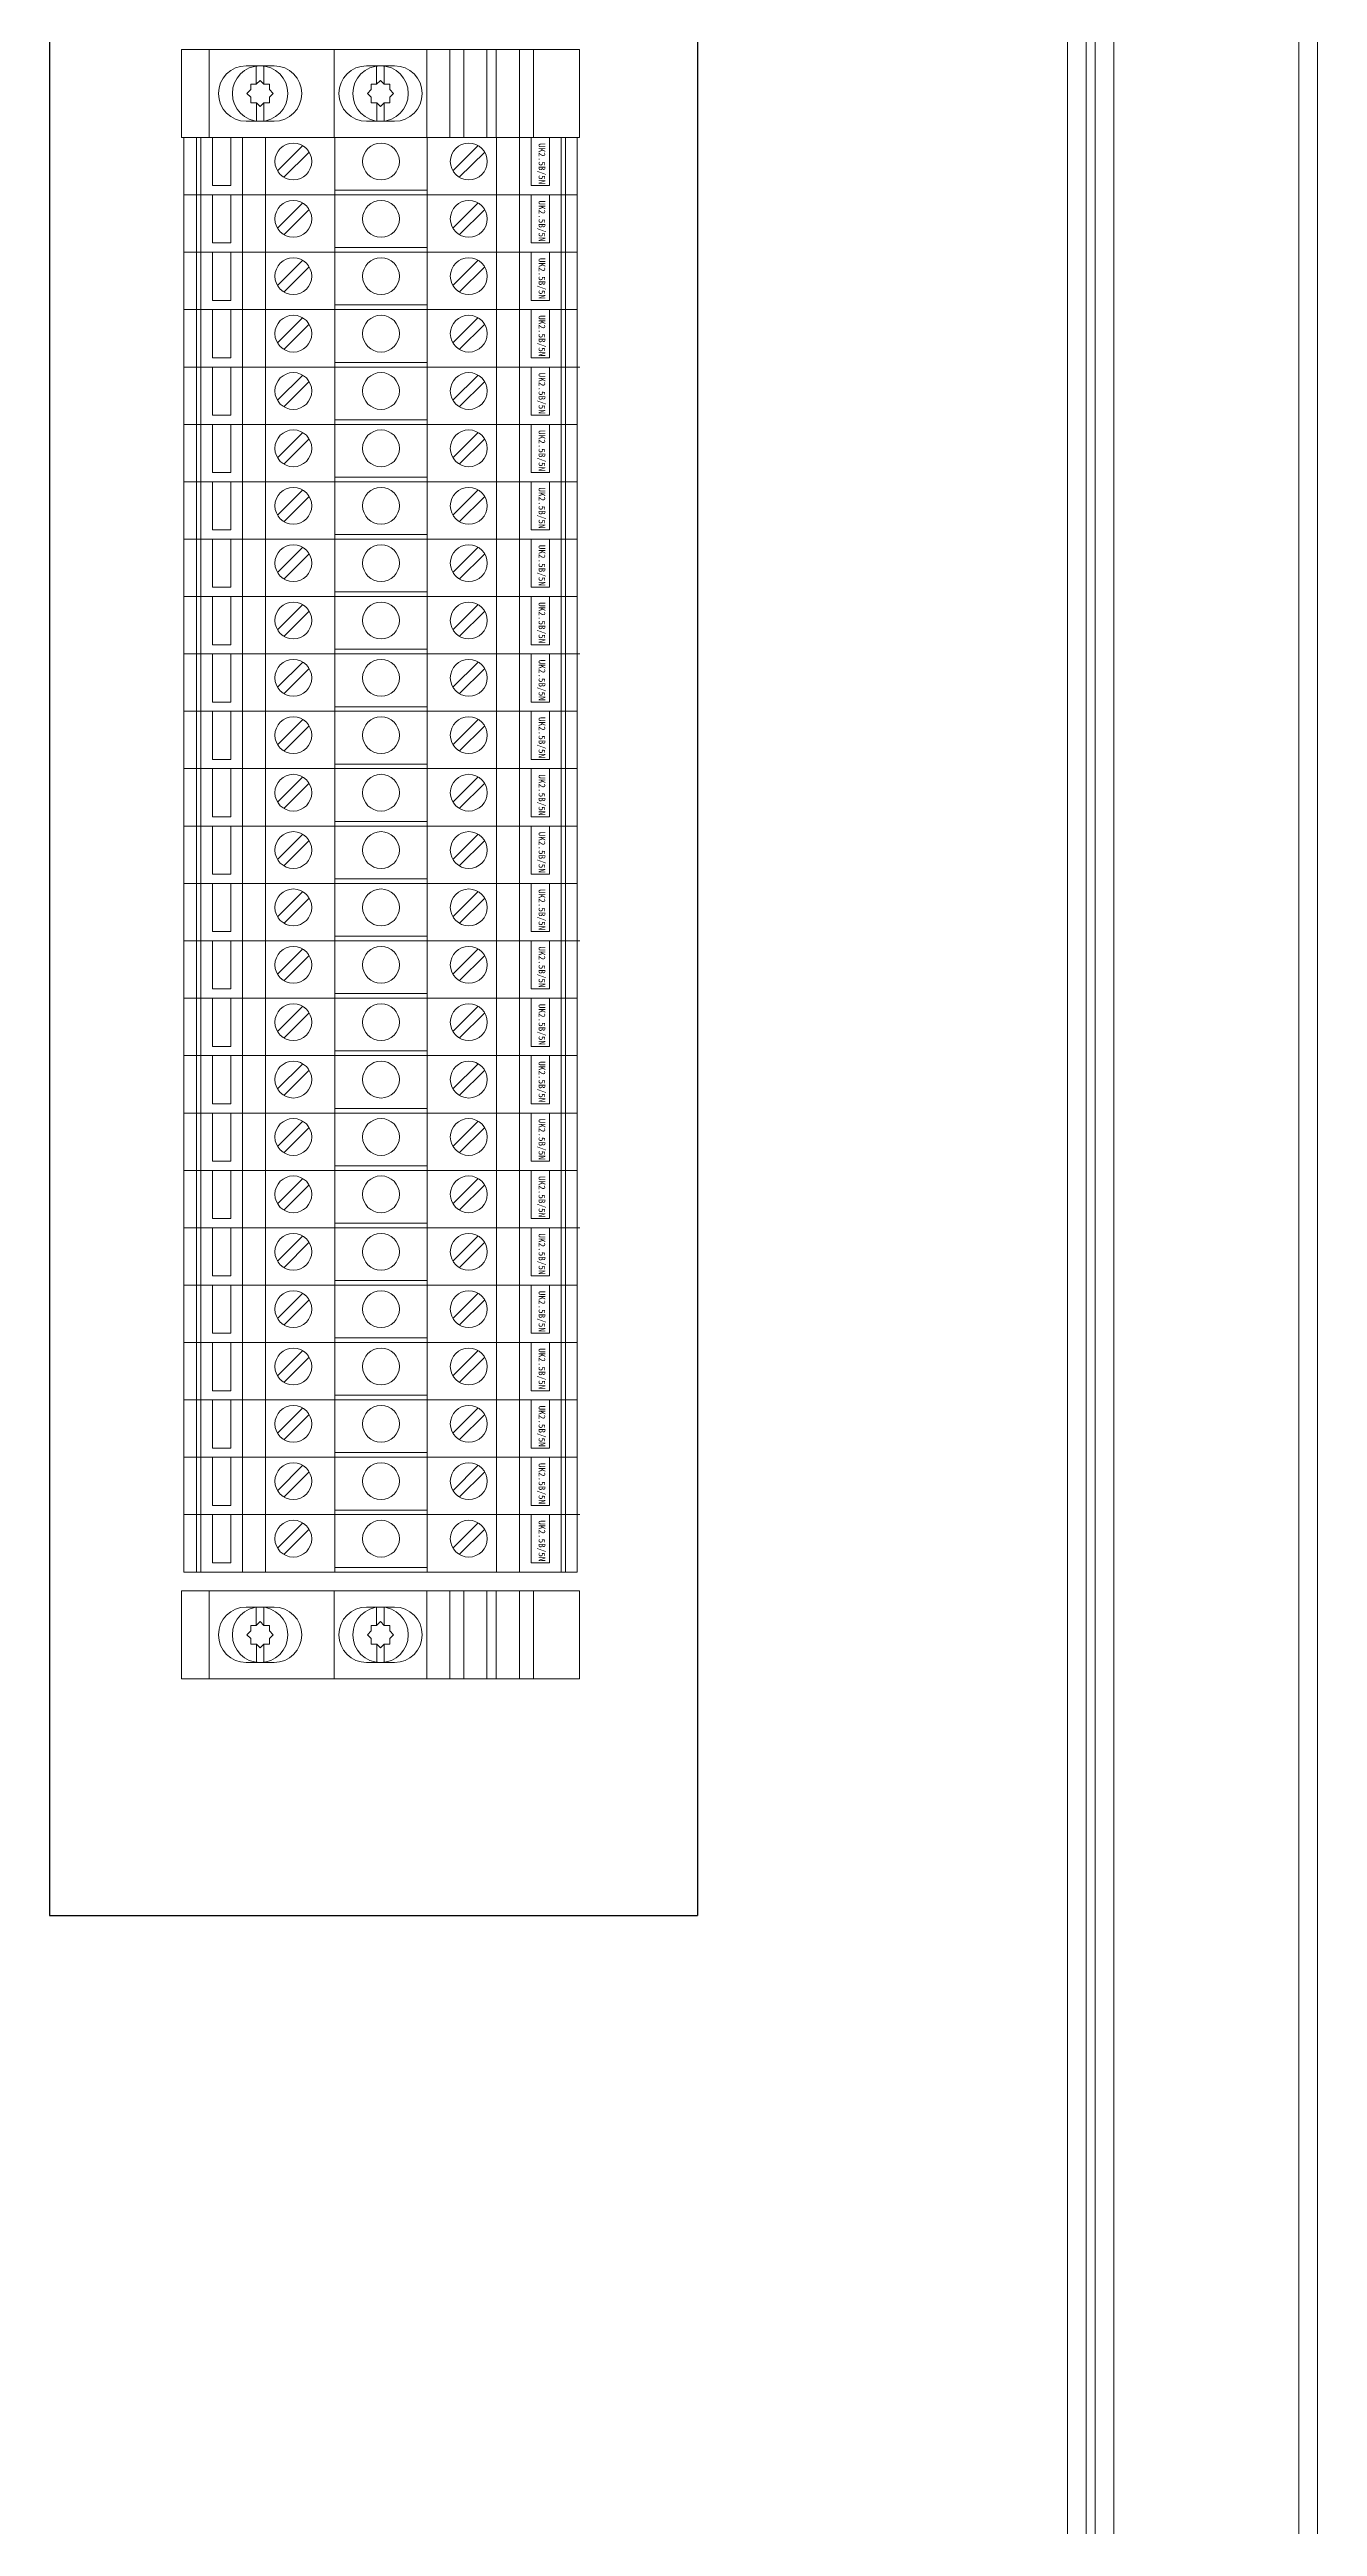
# Model space of a CAD drawing. Extents: x 54056 to 359947, y -41534 to 373650.
# Drawn here: x 84389.2 to 84526.1, y -36706.6 to -36438.8 of the extents above; entities that cross this region are included whole.
import ezdxf

# ---------------------------------------------------------------- set-up
doc = ezdxf.new("R2010")
doc.units = 0
doc.header["$LTSCALE"] = 3
doc.header["$MEASUREMENT"] = 0
doc.layers.get('0').update_dxf_attribs({"linetype": 'CONTINUOUS', "lineweight": 30})
doc.layers.add('1轮廓实线层', color=7, linetype='CONTINUOUS')
doc.layers.add('TERMINAL', color=8, linetype='CONTINUOUS')
doc.layers.add('DIM', color=4, linetype='CONTINUOUS', lineweight=20)
doc.layers.add('标注、文本', color=3, linetype='CONTINUOUS', lineweight=25)
doc.styles.get("Standard").update_dxf_attribs({"font": 'STFANGSO.TTF', "width": 0.7})

# ---------------------------------------------------------------- blocks, each defined once
blk = doc.blocks.new('555115')
at = {"color": 0, "linetype": 'ByBlock', "lineweight": -2}
for p, q in [((105063.52, -9772.05), (105063.52, -9172.05)), ((105065.52, -9172.05), (105065.52, -9772.05)), ((105066.52, -9172.05), (105066.52, -9772.05)), ((105068.52, -9172.05), (105068.52, -9772.05)), ((105088.52, -9772.05), (105088.52, -9172.05)), ((105090.52, -9772.05), (105090.52, -9172.05))]:
    blk.add_line(p, q, dxfattribs=at)
at = {"layer": '1轮廓实线层', "color": 0, "linetype": 'ByBlock', "lineweight": 9}
for p, q in [((104968.05, -9412.31), (105010.55, -9412.31)), ((104968.05, -9418.51), (104968.05, -9412.31)), ((104969.4, -9412.31), (104969.4, -9418.51)), ((104969.9, -9412.31), (104969.9, -9418.51)), ((104971.14, -9417.52), (104971.14, -9412.31)), ((104973.13, -9417.52), (104973.13, -9412.31)), ((104974.39, -9412.31), (104974.39, -9418.51)), ((104976.88, -9412.31), (104976.88, -9418.51)), ((104984.36, -9412.31), (104984.36, -9418.51)), ((104994.34, -9412.31), (104994.34, -9418.51)), ((105001.82, -9412.31), (105001.82, -9418.51)), ((105004.31, -9412.31), (105004.31, -9418.51)), ((105005.57, -9417.52), (105005.57, -9412.31)), ((105007.56, -9417.52), (105007.56, -9412.31)), ((105008.8, -9412.31), (105008.8, -9418.51)), ((105009.3, -9412.31), (105009.3, -9418.51)), ((105010.55, -9412.31), (105010.55, -9418.51)), ((104980.89, -9413.18), (104978.15, -9415.92)), ((104978.86, -9416.62), (104981.6, -9413.89)), ((104999.84, -9413.18), (104997.11, -9415.92)), ((104997.81, -9416.62), (105000.55, -9413.89)), ((104973.13, -9417.52), (104971.14, -9417.52)), ((104994.34, -9418.02), (104984.36, -9418.02)), ((105005.57, -9417.52), (105007.56, -9417.52)), ((105010.55, -9418.51), (104968.05, -9418.51)), ((104968.05, -9418.51), (105010.55, -9418.51)), ((104968.05, -9424.72), (104968.05, -9418.51)), ((104969.4, -9418.51), (104969.4, -9424.72)), ((104969.9, -9418.51), (104969.9, -9424.72)), ((104971.14, -9423.72), (104971.14, -9418.51)), ((104973.13, -9423.72), (104973.13, -9418.51)), ((104974.39, -9418.51), (104974.39, -9424.72)), ((104976.88, -9418.51), (104976.88, -9424.72)), ((104980.89, -9419.39), (104978.15, -9422.12)), ((104978.86, -9422.83), (104981.6, -9420.09)), ((104984.36, -9418.51), (104984.36, -9424.72)), ((104994.34, -9418.51), (104994.34, -9424.72)), ((104999.84, -9419.39), (104997.11, -9422.12)), ((104997.81, -9422.83), (105000.55, -9420.09)), ((105001.82, -9418.51), (105001.82, -9424.72)), ((105004.31, -9418.51), (105004.31, -9424.72)), ((105005.57, -9423.72), (105005.57, -9418.51)), ((105007.56, -9423.72), (105007.56, -9418.51)), ((105008.8, -9418.51), (105008.8, -9424.72)), ((105009.3, -9418.51), (105009.3, -9424.72)), ((105010.55, -9418.51), (105010.55, -9424.72)), ((105010.55, -9424.72), (104968.05, -9424.72)), ((104968.05, -9424.72), (105010.55, -9424.72)), ((104968.05, -9430.92), (104968.05, -9424.72)), ((104969.4, -9424.72), (104969.4, -9430.92)), ((104969.9, -9424.72), (104969.9, -9430.92)), ((104973.13, -9423.72), (104971.14, -9423.72)), ((104971.14, -9429.92), (104971.14, -9424.72)), ((104973.13, -9429.92), (104973.13, -9424.72)), ((104974.39, -9424.72), (104974.39, -9430.92)), ((104976.88, -9424.72), (104976.88, -9430.92)), ((104980.89, -9425.59), (104978.15, -9428.33)), ((104994.34, -9424.22), (104984.36, -9424.22)), ((104984.36, -9424.72), (104984.36, -9430.92)), ((104994.34, -9424.72), (104994.34, -9430.92)), ((104999.84, -9425.59), (104997.11, -9428.33)), ((105001.82, -9424.72), (105001.82, -9430.92)), ((105004.31, -9424.72), (105004.31, -9430.92)), ((105005.57, -9423.72), (105007.56, -9423.72)), ((105005.57, -9429.92), (105005.57, -9424.72)), ((105007.56, -9429.92), (105007.56, -9424.72)), ((105008.8, -9424.72), (105008.8, -9430.92)), ((105009.3, -9424.72), (105009.3, -9430.92)), ((105010.55, -9424.72), (105010.55, -9430.92)), ((104978.86, -9429.03), (104981.6, -9426.3)), ((104997.81, -9429.03), (105000.55, -9426.3)), ((105010.55, -9430.92), (104968.05, -9430.92)), ((104968.05, -9430.92), (105010.55, -9430.92)), ((104968.05, -9437.13), (104968.05, -9430.92)), ((104969.4, -9430.92), (104969.4, -9437.13)), ((104969.9, -9430.92), (104969.9, -9437.13)), ((104973.13, -9429.92), (104971.14, -9429.92)), ((104971.14, -9436.13), (104971.14, -9430.92)), ((104973.13, -9436.13), (104973.13, -9430.92)), ((104974.39, -9430.92), (104974.39, -9437.13)), ((104976.88, -9430.92), (104976.88, -9437.13)), ((104994.34, -9430.42), (104984.36, -9430.42)), ((104984.36, -9430.92), (104984.36, -9437.13)), ((104994.34, -9430.92), (104994.34, -9437.13)), ((105001.82, -9430.92), (105001.82, -9437.13)), ((105004.31, -9430.92), (105004.31, -9437.13)), ((105005.57, -9429.92), (105007.56, -9429.92)), ((105005.57, -9436.13), (105005.57, -9430.92)), ((105007.56, -9436.13), (105007.56, -9430.92)), ((105008.8, -9430.92), (105008.8, -9437.13)), ((105009.3, -9430.92), (105009.3, -9437.13)), ((105010.55, -9430.92), (105010.55, -9437.13)), ((104980.89, -9431.79), (104978.15, -9434.53)), ((104978.86, -9435.24), (104981.6, -9432.5)), ((104999.84, -9431.79), (104997.11, -9434.53)), ((104997.81, -9435.24), (105000.55, -9432.5)), ((104973.13, -9436.13), (104971.14, -9436.13)), ((104994.34, -9436.63), (104984.36, -9436.63)), ((105005.57, -9436.13), (105007.56, -9436.13)), ((105010.55, -9437.13), (104968.05, -9437.13)), ((104968.05, -9437.13), (105010.55, -9437.13)), ((104968.05, -9443.33), (104968.05, -9437.13)), ((104969.4, -9437.13), (104969.4, -9443.33)), ((104969.9, -9437.13), (104969.9, -9443.33)), ((104971.14, -9442.33), (104971.14, -9437.13)), ((104973.13, -9442.33), (104973.13, -9437.13)), ((104974.39, -9437.13), (104974.39, -9443.33)), ((104976.88, -9437.13), (104976.88, -9443.33)), ((104980.89, -9438), (104978.15, -9440.73)), ((104978.86, -9441.44), (104981.6, -9438.7)), ((104984.36, -9437.13), (104984.36, -9443.33)), ((104994.34, -9437.13), (104994.34, -9443.33)), ((104999.84, -9438), (104997.11, -9440.73)), ((104997.81, -9441.44), (105000.55, -9438.7)), ((105001.82, -9437.13), (105001.82, -9443.33)), ((105004.31, -9437.13), (105004.31, -9443.33)), ((105005.57, -9442.33), (105005.57, -9437.13)), ((105007.56, -9442.33), (105007.56, -9437.13)), ((105008.8, -9437.13), (105008.8, -9443.33)), ((105009.3, -9437.13), (105009.3, -9443.33)), ((105010.55, -9437.13), (105010.55, -9443.33)), ((105010.55, -9443.33), (104968.05, -9443.33)), ((104968.05, -9443.33), (105010.55, -9443.33)), ((104968.05, -9449.53), (104968.05, -9443.33)), ((104969.4, -9443.33), (104969.4, -9449.53)), ((104969.9, -9443.33), (104969.9, -9449.53)), ((104973.13, -9442.33), (104971.14, -9442.33)), ((104971.14, -9448.54), (104971.14, -9443.33)), ((104973.13, -9448.54), (104973.13, -9443.33)), ((104974.39, -9443.33), (104974.39, -9449.53)), ((104976.88, -9443.33), (104976.88, -9449.53)), ((104980.89, -9444.2), (104978.15, -9446.94)), ((104994.34, -9442.83), (104984.36, -9442.83)), ((104984.36, -9443.33), (104984.36, -9449.53)), ((104994.34, -9443.33), (104994.34, -9449.53)), ((104999.84, -9444.2), (104997.11, -9446.94)), ((105001.82, -9443.33), (105001.82, -9449.53)), ((105004.31, -9443.33), (105004.31, -9449.53)), ((105005.57, -9442.33), (105007.56, -9442.33)), ((105005.57, -9448.54), (105005.57, -9443.33)), ((105007.56, -9448.54), (105007.56, -9443.33)), ((105008.8, -9443.33), (105008.8, -9449.53)), ((105009.3, -9443.33), (105009.3, -9449.53)), ((105010.55, -9443.33), (105010.55, -9449.53)), ((104978.86, -9447.64), (104981.6, -9444.91)), ((104997.81, -9447.64), (105000.55, -9444.91)), ((104968.05, -9455.74), (104968.05, -9449.53)), ((105010.55, -9449.53), (104968.05, -9449.53)), ((104968.05, -9449.53), (105010.55, -9449.53)), ((104969.4, -9449.53), (104969.4, -9455.74)), ((104969.9, -9449.53), (104969.9, -9455.74)), ((104973.13, -9448.54), (104971.14, -9448.54)), ((104971.14, -9454.74), (104971.14, -9449.53)), ((104973.13, -9454.74), (104973.13, -9449.53)), ((104974.39, -9449.53), (104974.39, -9455.74)), ((104976.88, -9449.53), (104976.88, -9455.74)), ((104994.34, -9449.04), (104984.36, -9449.04)), ((104984.36, -9449.53), (104984.36, -9455.74)), ((104994.34, -9449.53), (104994.34, -9455.74)), ((105001.82, -9449.53), (105001.82, -9455.74)), ((105004.31, -9449.53), (105004.31, -9455.74)), ((105005.57, -9448.54), (105007.56, -9448.54)), ((105005.57, -9454.74), (105005.57, -9449.53)), ((105007.56, -9454.74), (105007.56, -9449.53)), ((105008.8, -9449.53), (105008.8, -9455.74)), ((105009.3, -9449.53), (105009.3, -9455.74)), ((105010.55, -9449.53), (105010.55, -9455.74)), ((104980.89, -9450.41), (104978.15, -9453.14)), ((104978.86, -9453.85), (104981.6, -9451.11)), ((104999.84, -9450.41), (104997.11, -9453.14)), ((104997.81, -9453.85), (105000.55, -9451.11)), ((104973.13, -9454.74), (104971.14, -9454.74)), ((104994.34, -9455.24), (104984.36, -9455.24)), ((105005.57, -9454.74), (105007.56, -9454.74)), ((105010.55, -9455.74), (104968.05, -9455.74)), ((104968.05, -9455.74), (105010.55, -9455.74)), ((104968.05, -9461.94), (104968.05, -9455.74)), ((104969.4, -9455.74), (104969.4, -9461.94)), ((104969.9, -9455.74), (104969.9, -9461.94)), ((104971.14, -9460.94), (104971.14, -9455.74)), ((104973.13, -9460.94), (104973.13, -9455.74)), ((104974.39, -9455.74), (104974.39, -9461.94)), ((104976.88, -9455.74), (104976.88, -9461.94)), ((104980.89, -9456.61), (104978.15, -9459.35)), ((104978.86, -9460.05), (104981.6, -9457.32)), ((104984.36, -9455.74), (104984.36, -9461.94)), ((104994.34, -9455.74), (104994.34, -9461.94)), ((104999.84, -9456.61), (104997.11, -9459.35)), ((104997.81, -9460.05), (105000.55, -9457.32)), ((105001.82, -9455.74), (105001.82, -9461.94)), ((105004.31, -9455.74), (105004.31, -9461.94)), ((105005.57, -9460.94), (105005.57, -9455.74)), ((105007.56, -9460.94), (105007.56, -9455.74)), ((105008.8, -9455.74), (105008.8, -9461.94)), ((105009.3, -9455.74), (105009.3, -9461.94)), ((105010.55, -9455.74), (105010.55, -9461.94)), ((105010.55, -9461.94), (104968.05, -9461.94)), ((104968.05, -9461.94), (105010.55, -9461.94)), ((104968.05, -9468.15), (104968.05, -9461.94)), ((104969.4, -9461.94), (104969.4, -9468.15)), ((104969.9, -9461.94), (104969.9, -9468.15)), ((104973.13, -9460.94), (104971.14, -9460.94)), ((104971.14, -9467.15), (104971.14, -9461.94)), ((104973.13, -9467.15), (104973.13, -9461.94)), ((104974.39, -9461.94), (104974.39, -9468.15)), ((104976.88, -9461.94), (104976.88, -9468.15)), ((104980.89, -9462.81), (104978.15, -9465.55)), ((104978.86, -9466.26), (104981.6, -9463.52)), ((104994.34, -9461.44), (104984.36, -9461.44)), ((104984.36, -9461.94), (104984.36, -9468.15)), ((104994.34, -9461.94), (104994.34, -9468.15)), ((104999.84, -9462.81), (104997.11, -9465.55)), ((104997.81, -9466.26), (105000.55, -9463.52)), ((105001.82, -9461.94), (105001.82, -9468.15)), ((105004.31, -9461.94), (105004.31, -9468.15)), ((105005.57, -9460.94), (105007.56, -9460.94)), ((105005.57, -9467.15), (105005.57, -9461.94)), ((105007.56, -9467.15), (105007.56, -9461.94)), ((105008.8, -9461.94), (105008.8, -9468.15)), ((105009.3, -9461.94), (105009.3, -9468.15)), ((105010.55, -9461.94), (105010.55, -9468.15)), ((105010.55, -9468.15), (104968.05, -9468.15)), ((104968.05, -9468.15), (105010.55, -9468.15)), ((104968.05, -9474.35), (104968.05, -9468.15)), ((104969.4, -9468.15), (104969.4, -9474.35)), ((104969.9, -9468.15), (104969.9, -9474.35)), ((104973.13, -9467.15), (104971.14, -9467.15)), ((104971.14, -9473.35), (104971.14, -9468.15)), ((104973.13, -9473.35), (104973.13, -9468.15)), ((104974.39, -9468.15), (104974.39, -9474.35)), ((104976.88, -9468.15), (104976.88, -9474.35)), ((104994.34, -9467.65), (104984.36, -9467.65)), ((104984.36, -9468.15), (104984.36, -9474.35)), ((104994.34, -9468.15), (104994.34, -9474.35)), ((105001.82, -9468.15), (105001.82, -9474.35)), ((105004.31, -9468.15), (105004.31, -9474.35)), ((105005.57, -9467.15), (105007.56, -9467.15)), ((105005.57, -9473.35), (105005.57, -9468.15)), ((105007.56, -9473.35), (105007.56, -9468.15)), ((105008.8, -9468.15), (105008.8, -9474.35)), ((105009.3, -9468.15), (105009.3, -9474.35)), ((105010.55, -9468.15), (105010.55, -9474.35)), ((104980.89, -9469.02), (104978.15, -9471.75)), ((104978.86, -9472.46), (104981.6, -9469.72)), ((104999.84, -9469.02), (104997.11, -9471.75)), ((104997.81, -9472.46), (105000.55, -9469.72)), ((104973.13, -9473.35), (104971.14, -9473.35)), ((104994.34, -9473.85), (104984.36, -9473.85)), ((105005.57, -9473.35), (105007.56, -9473.35)), ((105010.55, -9474.35), (104968.05, -9474.35)), ((104968.05, -9474.35), (105010.55, -9474.35)), ((104968.05, -9474.35), (105010.55, -9474.35)), ((104968.05, -9480.55), (104968.05, -9474.35)), ((104969.4, -9474.35), (104969.4, -9480.55)), ((104969.9, -9474.35), (104969.9, -9480.55)), ((104971.14, -9479.56), (104971.14, -9474.35)), ((104973.13, -9479.56), (104973.13, -9474.35)), ((104974.39, -9474.35), (104974.39, -9480.55)), ((104976.88, -9474.35), (104976.88, -9480.55)), ((104980.89, -9475.22), (104978.15, -9477.96)), ((104978.86, -9478.66), (104981.6, -9475.93)), ((104984.36, -9474.35), (104984.36, -9480.55)), ((104994.34, -9474.35), (104994.34, -9480.55)), ((104999.84, -9475.22), (104997.11, -9477.96)), ((104997.81, -9478.66), (105000.55, -9475.93)), ((105001.82, -9474.35), (105001.82, -9480.55)), ((105004.31, -9474.35), (105004.31, -9480.55)), ((105005.57, -9479.56), (105005.57, -9474.35)), ((105007.56, -9479.56), (105007.56, -9474.35)), ((105008.8, -9474.35), (105008.8, -9480.55)), ((105009.3, -9474.35), (105009.3, -9480.55)), ((105010.55, -9474.35), (105010.55, -9480.55)), ((104973.13, -9479.56), (104971.14, -9479.56)), ((105005.57, -9479.56), (105007.56, -9479.56)), ((105010.55, -9480.55), (104968.05, -9480.55)), ((104968.05, -9480.55), (105010.55, -9480.55)), ((104968.05, -9486.76), (104968.05, -9480.55)), ((104969.4, -9480.55), (104969.4, -9486.76)), ((104969.9, -9480.55), (104969.9, -9486.76)), ((104971.14, -9485.76), (104971.14, -9480.55)), ((104973.13, -9485.76), (104973.13, -9480.55)), ((104974.39, -9480.55), (104974.39, -9486.76)), ((104976.88, -9480.55), (104976.88, -9486.76)), ((104980.89, -9481.43), (104978.15, -9484.16)), ((104978.86, -9484.87), (104981.6, -9482.13)), ((104994.34, -9480.05), (104984.36, -9480.05)), ((104984.36, -9480.55), (104984.36, -9486.76)), ((104994.34, -9480.55), (104994.34, -9486.76)), ((104999.84, -9481.43), (104997.11, -9484.16)), ((104997.81, -9484.87), (105000.55, -9482.13)), ((105001.82, -9480.55), (105001.82, -9486.76)), ((105004.31, -9480.55), (105004.31, -9486.76)), ((105005.57, -9485.76), (105005.57, -9480.55)), ((105007.56, -9485.76), (105007.56, -9480.55)), ((105008.8, -9480.55), (105008.8, -9486.76)), ((105009.3, -9480.55), (105009.3, -9486.76)), ((105010.55, -9480.55), (105010.55, -9486.76)), ((105010.55, -9486.76), (104968.05, -9486.76)), ((104968.05, -9486.76), (105010.55, -9486.76)), ((104968.05, -9492.96), (104968.05, -9486.76)), ((104969.4, -9486.76), (104969.4, -9492.96)), ((104969.9, -9486.76), (104969.9, -9492.96)), ((104973.13, -9485.76), (104971.14, -9485.76)), ((104971.14, -9491.96), (104971.14, -9486.76)), ((104973.13, -9491.96), (104973.13, -9486.76)), ((104974.39, -9486.76), (104974.39, -9492.96)), ((104976.88, -9486.76), (104976.88, -9492.96)), ((104980.89, -9487.63), (104978.15, -9490.37)), ((104994.34, -9486.26), (104984.36, -9486.26)), ((104984.36, -9486.76), (104984.36, -9492.96)), ((104994.34, -9486.76), (104994.34, -9492.96)), ((104999.84, -9487.63), (104997.11, -9490.37)), ((105001.82, -9486.76), (105001.82, -9492.96)), ((105004.31, -9486.76), (105004.31, -9492.96)), ((105005.57, -9485.76), (105007.56, -9485.76)), ((105005.57, -9491.96), (105005.57, -9486.76)), ((105007.56, -9491.96), (105007.56, -9486.76)), ((105008.8, -9486.76), (105008.8, -9492.96)), ((105009.3, -9486.76), (105009.3, -9492.96)), ((105010.55, -9486.76), (105010.55, -9492.96)), ((104978.86, -9491.07), (104981.6, -9488.33)), ((104997.81, -9491.07), (105000.55, -9488.33)), ((105010.55, -9492.96), (104968.05, -9492.96)), ((104968.05, -9492.96), (105010.55, -9492.96)), ((104968.05, -9499.16), (104968.05, -9492.96)), ((104969.4, -9492.96), (104969.4, -9499.16)), ((104969.9, -9492.96), (104969.9, -9499.16)), ((104973.13, -9491.96), (104971.14, -9491.96)), ((104971.14, -9498.17), (104971.14, -9492.96)), ((104973.13, -9498.17), (104973.13, -9492.96)), ((104974.39, -9492.96), (104974.39, -9499.16)), ((104976.88, -9492.96), (104976.88, -9499.16)), ((104994.34, -9492.46), (104984.36, -9492.46)), ((104984.36, -9492.96), (104984.36, -9499.16)), ((104994.34, -9492.96), (104994.34, -9499.16)), ((105001.82, -9492.96), (105001.82, -9499.16)), ((105004.31, -9492.96), (105004.31, -9499.16)), ((105005.57, -9491.96), (105007.56, -9491.96)), ((105005.57, -9498.17), (105005.57, -9492.96)), ((105007.56, -9498.17), (105007.56, -9492.96)), ((105008.8, -9492.96), (105008.8, -9499.16)), ((105009.3, -9492.96), (105009.3, -9499.16)), ((105010.55, -9492.96), (105010.55, -9499.16)), ((104980.89, -9493.83), (104978.15, -9496.57)), ((104978.86, -9497.28), (104981.6, -9494.54)), ((104999.84, -9493.83), (104997.11, -9496.57)), ((104997.81, -9497.28), (105000.55, -9494.54)), ((104973.13, -9498.17), (104971.14, -9498.17)), ((105005.57, -9498.17), (105007.56, -9498.17)), ((105010.55, -9499.16), (104968.05, -9499.16)), ((104968.05, -9499.16), (105010.55, -9499.16)), ((104968.05, -9505.37), (104968.05, -9499.16)), ((104969.4, -9499.16), (104969.4, -9505.37)), ((104969.9, -9499.16), (104969.9, -9505.37)), ((104971.14, -9504.37), (104971.14, -9499.16)), ((104973.13, -9504.37), (104973.13, -9499.16)), ((104974.39, -9499.16), (104974.39, -9505.37)), ((104976.88, -9499.16), (104976.88, -9505.37)), ((104980.89, -9500.04), (104978.15, -9502.77)), ((104978.86, -9503.48), (104981.6, -9500.74)), ((104994.34, -9498.67), (104984.36, -9498.67)), ((104984.36, -9499.16), (104984.36, -9505.37)), ((104994.34, -9499.16), (104994.34, -9505.37)), ((104999.84, -9500.04), (104997.11, -9502.77)), ((104997.81, -9503.48), (105000.55, -9500.74)), ((105001.82, -9499.16), (105001.82, -9505.37)), ((105004.31, -9499.16), (105004.31, -9505.37)), ((105005.57, -9504.37), (105005.57, -9499.16)), ((105007.56, -9504.37), (105007.56, -9499.16)), ((105008.8, -9499.16), (105008.8, -9505.37)), ((105009.3, -9499.16), (105009.3, -9505.37)), ((105010.55, -9499.16), (105010.55, -9505.37)), ((105010.55, -9505.37), (104968.05, -9505.37)), ((104968.05, -9505.37), (105010.55, -9505.37)), ((104968.05, -9511.57), (104968.05, -9505.37)), ((104969.4, -9505.37), (104969.4, -9511.57)), ((104969.9, -9505.37), (104969.9, -9511.57)), ((104973.13, -9504.37), (104971.14, -9504.37)), ((104971.14, -9510.58), (104971.14, -9505.37)), ((104973.13, -9510.58), (104973.13, -9505.37)), ((104974.39, -9505.37), (104974.39, -9511.57)), ((104976.88, -9505.37), (104976.88, -9511.57)), ((104980.89, -9506.24), (104978.15, -9508.98)), ((104994.34, -9504.87), (104984.36, -9504.87)), ((104984.36, -9505.37), (104984.36, -9511.57)), ((104994.34, -9505.37), (104994.34, -9511.57)), ((104999.84, -9506.24), (104997.11, -9508.98)), ((105001.82, -9505.37), (105001.82, -9511.57)), ((105004.31, -9505.37), (105004.31, -9511.57)), ((105005.57, -9504.37), (105007.56, -9504.37)), ((105005.57, -9510.58), (105005.57, -9505.37)), ((105007.56, -9510.58), (105007.56, -9505.37)), ((105008.8, -9505.37), (105008.8, -9511.57)), ((105009.3, -9505.37), (105009.3, -9511.57)), ((105010.55, -9505.37), (105010.55, -9511.57)), ((104978.86, -9509.68), (104981.6, -9506.95)), ((104997.81, -9509.68), (105000.55, -9506.95)), ((104968.05, -9517.78), (104968.05, -9511.57)), ((105010.55, -9511.57), (104968.05, -9511.57)), ((104968.05, -9511.57), (105010.55, -9511.57)), ((104969.4, -9511.57), (104969.4, -9517.78)), ((104969.9, -9511.57), (104969.9, -9517.78)), ((104973.13, -9510.58), (104971.14, -9510.58)), ((104971.14, -9516.78), (104971.14, -9511.57)), ((104973.13, -9516.78), (104973.13, -9511.57)), ((104974.39, -9511.57), (104974.39, -9517.78)), ((104976.88, -9511.57), (104976.88, -9517.78)), ((104994.34, -9511.07), (104984.36, -9511.07)), ((104984.36, -9511.57), (104984.36, -9517.78)), ((104994.34, -9511.57), (104994.34, -9517.78)), ((105001.82, -9511.57), (105001.82, -9517.78)), ((105004.31, -9511.57), (105004.31, -9517.78)), ((105005.57, -9510.58), (105007.56, -9510.58)), ((105005.57, -9516.78), (105005.57, -9511.57)), ((105007.56, -9516.78), (105007.56, -9511.57)), ((105008.8, -9511.57), (105008.8, -9517.78)), ((105009.3, -9511.57), (105009.3, -9517.78)), ((105010.55, -9511.57), (105010.55, -9517.78)), ((104980.89, -9512.45), (104978.15, -9515.18)), ((104978.86, -9515.89), (104981.6, -9513.15)), ((104999.84, -9512.45), (104997.11, -9515.18)), ((104997.81, -9515.89), (105000.55, -9513.15)), ((104973.13, -9516.78), (104971.14, -9516.78)), ((105005.57, -9516.78), (105007.56, -9516.78)), ((105010.55, -9517.78), (104968.05, -9517.78)), ((104968.05, -9517.78), (105010.55, -9517.78)), ((104968.05, -9523.98), (104968.05, -9517.78)), ((104969.4, -9517.78), (104969.4, -9523.98)), ((104969.9, -9517.78), (104969.9, -9523.98)), ((104971.14, -9522.98), (104971.14, -9517.78)), ((104973.13, -9522.98), (104973.13, -9517.78)), ((104974.39, -9517.78), (104974.39, -9523.98)), ((104976.88, -9517.78), (104976.88, -9523.98)), ((104980.89, -9518.65), (104978.15, -9521.39)), ((104978.86, -9522.09), (104981.6, -9519.35)), ((104994.34, -9517.28), (104984.36, -9517.28)), ((104984.36, -9517.78), (104984.36, -9523.98)), ((104994.34, -9517.78), (104994.34, -9523.98)), ((104999.84, -9518.65), (104997.11, -9521.39)), ((104997.81, -9522.09), (105000.55, -9519.35)), ((105001.82, -9517.78), (105001.82, -9523.98)), ((105004.31, -9517.78), (105004.31, -9523.98)), ((105005.57, -9522.98), (105005.57, -9517.78)), ((105007.56, -9522.98), (105007.56, -9517.78)), ((105008.8, -9517.78), (105008.8, -9523.98)), ((105009.3, -9517.78), (105009.3, -9523.98)), ((105010.55, -9517.78), (105010.55, -9523.98)), ((105010.55, -9523.98), (104968.05, -9523.98)), ((104968.05, -9523.98), (105010.55, -9523.98)), ((104968.05, -9530.18), (104968.05, -9523.98)), ((104969.4, -9523.98), (104969.4, -9530.18)), ((104969.9, -9523.98), (104969.9, -9530.18)), ((104973.13, -9522.98), (104971.14, -9522.98)), ((104971.14, -9529.19), (104971.14, -9523.98)), ((104973.13, -9529.19), (104973.13, -9523.98)), ((104974.39, -9523.98), (104974.39, -9530.18)), ((104976.88, -9523.98), (104976.88, -9530.18)), ((104980.89, -9524.85), (104978.15, -9527.59)), ((104994.34, -9523.48), (104984.36, -9523.48)), ((104984.36, -9523.98), (104984.36, -9530.18)), ((104994.34, -9523.98), (104994.34, -9530.18)), ((104999.84, -9524.85), (104997.11, -9527.59)), ((105001.82, -9523.98), (105001.82, -9530.18)), ((105004.31, -9523.98), (105004.31, -9530.18)), ((105005.57, -9522.98), (105007.56, -9522.98)), ((105005.57, -9529.19), (105005.57, -9523.98)), ((105007.56, -9529.19), (105007.56, -9523.98)), ((105008.8, -9523.98), (105008.8, -9530.18)), ((105009.3, -9523.98), (105009.3, -9530.18)), ((105010.55, -9523.98), (105010.55, -9530.18)), ((104978.86, -9528.29), (104981.6, -9525.56)), ((104997.81, -9528.29), (105000.55, -9525.56)), ((105010.55, -9530.18), (104968.05, -9530.18)), ((104968.05, -9530.18), (105010.55, -9530.18)), ((104968.05, -9536.39), (104968.05, -9530.18)), ((104969.4, -9530.18), (104969.4, -9536.39)), ((104969.9, -9530.18), (104969.9, -9536.39)), ((104973.13, -9529.19), (104971.14, -9529.19)), ((104971.14, -9535.39), (104971.14, -9530.18)), ((104973.13, -9535.39), (104973.13, -9530.18)), ((104974.39, -9530.18), (104974.39, -9536.39)), ((104976.88, -9530.18), (104976.88, -9536.39)), ((104994.34, -9529.69), (104984.36, -9529.69)), ((104984.36, -9530.18), (104984.36, -9536.39)), ((104994.34, -9530.18), (104994.34, -9536.39)), ((105001.82, -9530.18), (105001.82, -9536.39)), ((105004.31, -9530.18), (105004.31, -9536.39)), ((105005.57, -9529.19), (105007.56, -9529.19)), ((105005.57, -9535.39), (105005.57, -9530.18)), ((105007.56, -9535.39), (105007.56, -9530.18)), ((105008.8, -9530.18), (105008.8, -9536.39)), ((105009.3, -9530.18), (105009.3, -9536.39)), ((105010.55, -9530.18), (105010.55, -9536.39)), ((104980.89, -9531.06), (104978.15, -9533.79)), ((104978.86, -9534.5), (104981.6, -9531.76)), ((104999.84, -9531.06), (104997.11, -9533.79)), ((104997.81, -9534.5), (105000.55, -9531.76)), ((104973.13, -9535.39), (104971.14, -9535.39)), ((105005.57, -9535.39), (105007.56, -9535.39)), ((105010.55, -9536.39), (104968.05, -9536.39)), ((104968.05, -9536.39), (105010.55, -9536.39)), ((104968.05, -9536.39), (105010.55, -9536.39)), ((104968.05, -9542.59), (104968.05, -9536.39)), ((104969.4, -9536.39), (104969.4, -9542.59)), ((104969.9, -9536.39), (104969.9, -9542.59)), ((104971.14, -9541.59), (104971.14, -9536.39)), ((104973.13, -9541.59), (104973.13, -9536.39)), ((104974.39, -9536.39), (104974.39, -9542.59)), ((104976.88, -9536.39), (104976.88, -9542.59)), ((104980.89, -9537.26), (104978.15, -9540)), ((104978.86, -9540.7), (104981.6, -9537.97)), ((104994.34, -9535.89), (104984.36, -9535.89)), ((104984.36, -9536.39), (104984.36, -9542.59)), ((104994.34, -9536.39), (104994.34, -9542.59)), ((104999.84, -9537.26), (104997.11, -9540)), ((104997.81, -9540.7), (105000.55, -9537.97)), ((105001.82, -9536.39), (105001.82, -9542.59)), ((105004.31, -9536.39), (105004.31, -9542.59)), ((105005.57, -9541.59), (105005.57, -9536.39)), ((105007.56, -9541.59), (105007.56, -9536.39)), ((105008.8, -9536.39), (105008.8, -9542.59)), ((105009.3, -9536.39), (105009.3, -9542.59)), ((105010.55, -9536.39), (105010.55, -9542.59)), ((105010.55, -9542.59), (104968.05, -9542.59)), ((104968.05, -9542.59), (105010.55, -9542.59)), ((104968.05, -9548.8), (104968.05, -9542.59)), ((104969.4, -9542.59), (104969.4, -9548.8)), ((104969.9, -9542.59), (104969.9, -9548.8)), ((104973.13, -9541.59), (104971.14, -9541.59)), ((104971.14, -9547.8), (104971.14, -9542.59)), ((104973.13, -9547.8), (104973.13, -9542.59)), ((104974.39, -9542.59), (104974.39, -9548.8)), ((104976.88, -9542.59), (104976.88, -9548.8)), ((104980.89, -9543.46), (104978.15, -9546.2)), ((104994.34, -9542.09), (104984.36, -9542.09)), ((104984.36, -9542.59), (104984.36, -9548.8)), ((104994.34, -9542.59), (104994.34, -9548.8)), ((104999.84, -9543.46), (104997.11, -9546.2)), ((105001.82, -9542.59), (105001.82, -9548.8)), ((105004.31, -9542.59), (105004.31, -9548.8)), ((105005.57, -9541.59), (105007.56, -9541.59)), ((105005.57, -9547.8), (105005.57, -9542.59)), ((105007.56, -9547.8), (105007.56, -9542.59)), ((105008.8, -9542.59), (105008.8, -9548.8)), ((105009.3, -9542.59), (105009.3, -9548.8)), ((105010.55, -9542.59), (105010.55, -9548.8)), ((104978.86, -9546.91), (104981.6, -9544.17)), ((104997.81, -9546.91), (105000.55, -9544.17)), ((105010.55, -9548.8), (104968.05, -9548.8)), ((104968.05, -9548.8), (105010.55, -9548.8)), ((104968.05, -9555), (104968.05, -9548.8)), ((104969.4, -9548.8), (104969.4, -9555)), ((104969.9, -9548.8), (104969.9, -9555)), ((104973.13, -9547.8), (104971.14, -9547.8)), ((104971.14, -9554), (104971.14, -9548.8)), ((104973.13, -9554), (104973.13, -9548.8)), ((104974.39, -9548.8), (104974.39, -9555)), ((104976.88, -9548.8), (104976.88, -9555)), ((104994.34, -9548.3), (104984.36, -9548.3)), ((104984.36, -9548.8), (104984.36, -9555)), ((104994.34, -9548.8), (104994.34, -9555)), ((105001.82, -9548.8), (105001.82, -9555)), ((105004.31, -9548.8), (105004.31, -9555)), ((105005.57, -9547.8), (105007.56, -9547.8)), ((105005.57, -9554), (105005.57, -9548.8)), ((105007.56, -9554), (105007.56, -9548.8)), ((105008.8, -9548.8), (105008.8, -9555)), ((105009.3, -9548.8), (105009.3, -9555)), ((105010.55, -9548.8), (105010.55, -9555)), ((104980.89, -9549.67), (104978.15, -9552.41)), ((104978.86, -9553.11), (104981.6, -9550.37)), ((104999.84, -9549.67), (104997.11, -9552.41)), ((104997.81, -9553.11), (105000.55, -9550.37)), ((104973.13, -9554), (104971.14, -9554)), ((104994.34, -9554.5), (104984.36, -9554.5)), ((105005.57, -9554), (105007.56, -9554)), ((105010.55, -9555), (104968.05, -9555)), ((104968.05, -9555), (105010.55, -9555)), ((104968.05, -9561.2), (104968.05, -9555)), ((104969.4, -9555), (104969.4, -9561.2)), ((104969.9, -9555), (104969.9, -9561.2)), ((104971.14, -9560.21), (104971.14, -9555)), ((104973.13, -9560.21), (104973.13, -9555)), ((104974.39, -9555), (104974.39, -9561.2)), ((104976.88, -9555), (104976.88, -9561.2)), ((104980.89, -9555.87), (104978.15, -9558.61)), ((104978.86, -9559.31), (104981.6, -9556.58)), ((104984.36, -9555), (104984.36, -9561.2)), ((104994.34, -9555), (104994.34, -9561.2)), ((104999.84, -9555.87), (104997.11, -9558.61)), ((104997.81, -9559.31), (105000.55, -9556.58)), ((105001.82, -9555), (105001.82, -9561.2)), ((105004.31, -9555), (105004.31, -9561.2)), ((105005.57, -9560.21), (105005.57, -9555)), ((105007.56, -9560.21), (105007.56, -9555)), ((105008.8, -9555), (105008.8, -9561.2)), ((105009.3, -9555), (105009.3, -9561.2)), ((105010.55, -9555), (105010.55, -9561.2)), ((105010.55, -9561.2), (104968.05, -9561.2)), ((104968.05, -9561.2), (105010.55, -9561.2)), ((104968.05, -9567.41), (104968.05, -9561.2)), ((104969.4, -9561.2), (104969.4, -9567.41)), ((104969.9, -9561.2), (104969.9, -9567.41)), ((104973.13, -9560.21), (104971.14, -9560.21)), ((104971.14, -9566.41), (104971.14, -9561.2)), ((104973.13, -9566.41), (104973.13, -9561.2)), ((104974.39, -9561.2), (104974.39, -9567.41)), ((104976.88, -9561.2), (104976.88, -9567.41)), ((104980.89, -9562.08), (104978.15, -9564.81)), ((104994.34, -9560.71), (104984.36, -9560.71)), ((104984.36, -9561.2), (104984.36, -9567.41)), ((104994.34, -9561.2), (104994.34, -9567.41)), ((104999.84, -9562.08), (104997.11, -9564.81)), ((105001.82, -9561.2), (105001.82, -9567.41)), ((105004.31, -9561.2), (105004.31, -9567.41)), ((105005.57, -9560.21), (105007.56, -9560.21)), ((105005.57, -9566.41), (105005.57, -9561.2)), ((105007.56, -9566.41), (105007.56, -9561.2)), ((105008.8, -9561.2), (105008.8, -9567.41)), ((105009.3, -9561.2), (105009.3, -9567.41)), ((105010.55, -9561.2), (105010.55, -9567.41)), ((104978.86, -9565.52), (104981.6, -9562.78)), ((104997.81, -9565.52), (105000.55, -9562.78)), ((105010.55, -9567.41), (104968.05, -9567.41)), ((104968.05, -9567.41), (105010.55, -9567.41)), ((104973.13, -9566.41), (104971.14, -9566.41)), ((104994.34, -9566.91), (104984.36, -9566.91)), ((105005.57, -9566.41), (105007.56, -9566.41)), ((105010.55, -9569.44), (104968.05, -9569.44))]:
    blk.add_line(p, q, dxfattribs=at)
for centre in [(104979.88, -9414.9), (104989.35, -9414.9), (104998.83, -9414.9), (104979.88, -9421.11), (104989.35, -9421.11), (104998.83, -9421.11), (104979.88, -9427.31), (104989.35, -9427.31), (104998.83, -9427.31), (104979.88, -9433.52), (104989.35, -9433.52), (104998.83, -9433.52), (104979.88, -9439.72), (104989.35, -9439.72), (104998.83, -9439.72), (104979.88, -9445.92), (104989.35, -9445.92), (104998.83, -9445.92), (104979.88, -9452.13), (104989.35, -9452.13), (104998.83, -9452.13), (104979.88, -9458.33), (104989.35, -9458.33), (104998.83, -9458.33), (104979.88, -9464.53), (104989.35, -9464.53), (104998.83, -9464.53), (104979.88, -9470.74), (104989.35, -9470.74), (104998.83, -9470.74), (104979.88, -9476.94), (104989.35, -9476.94), (104998.83, -9476.94), (104979.88, -9483.15), (104989.35, -9483.15), (104998.83, -9483.15), (104979.88, -9489.35), (104989.35, -9489.35), (104998.83, -9489.35), (104979.88, -9495.55), (104989.35, -9495.55), (104998.83, -9495.55), (104979.88, -9501.76), (104989.35, -9501.76), (104998.83, -9501.76), (104979.88, -9507.96), (104989.35, -9507.96), (104998.83, -9507.96), (104979.88, -9514.17), (104989.35, -9514.17), (104998.83, -9514.17), (104979.88, -9520.37), (104989.35, -9520.37), (104998.83, -9520.37), (104979.88, -9526.57), (104989.35, -9526.57), (104998.83, -9526.57), (104979.88, -9532.78), (104989.35, -9532.78), (104998.83, -9532.78), (104979.88, -9538.98), (104989.35, -9538.98), (104998.83, -9538.98), (104979.88, -9545.19), (104989.35, -9545.19), (104998.83, -9545.19), (104979.88, -9551.39), (104989.35, -9551.39), (104998.83, -9551.39), (104979.88, -9557.59), (104989.35, -9557.59), (104998.83, -9557.59), (104979.88, -9563.8), (104989.35, -9563.8), (104998.83, -9563.8)]:
    blk.add_circle(centre, 1.99, dxfattribs=at)
at = {"layer": 'TERMINAL', "color": 0, "linetype": 'ByBlock', "lineweight": 5}
for p, q in [((104970.79, -9412.31), (104970.79, -9402.8)), ((104976.29, -9404.56), (104974.79, -9404.56)), ((104975.87, -9406.56), (104975.87, -9404.56)), ((104976.29, -9404.56), (104977.79, -9404.56)), ((104976.7, -9406.56), (104976.7, -9404.56)), ((104984.29, -9412.31), (104984.29, -9402.8)), ((104989.32, -9404.56), (104987.82, -9404.56)), ((104988.88, -9406.56), (104988.88, -9404.59)), ((104989.32, -9404.56), (104990.82, -9404.56)), ((104989.71, -9406.56), (104989.71, -9404.59)), ((104994.3, -9412.31), (104994.3, -9402.8)), ((104996.8, -9402.8), (104996.8, -9412.31)), ((104998.3, -9402.8), (104998.3, -9412.31)), ((105000.8, -9402.8), (105000.8, -9412.31)), ((105001.8, -9402.8), (105001.8, -9412.31)), ((105004.3, -9402.8), (105004.3, -9412.31)), ((105005.81, -9402.8), (105005.81, -9412.31)), ((104975.29, -9407.14), (104974.87, -9407.56)), ((104975.87, -9406.56), (104975.29, -9406.56)), ((104975.29, -9406.56), (104975.29, -9407.14)), ((104975.87, -9406.56), (104976.29, -9406.14)), ((104976.29, -9406.14), (104976.7, -9406.56)), ((104976.7, -9406.56), (104977.29, -9406.56)), ((104977.29, -9406.56), (104977.29, -9407.14)), ((104977.7, -9407.56), (104977.29, -9407.14)), ((104988.3, -9407.14), (104987.88, -9407.56)), ((104988.88, -9406.56), (104988.3, -9406.56)), ((104988.3, -9406.56), (104988.3, -9407.14)), ((104988.88, -9406.56), (104989.3, -9406.14)), ((104989.3, -9406.14), (104989.71, -9406.56)), ((104989.71, -9406.56), (104990.3, -9406.56)), ((104990.3, -9406.56), (104990.3, -9407.14)), ((104990.71, -9407.56), (104990.3, -9407.14)), ((104974.87, -9407.56), (104975.29, -9407.97)), ((104975.29, -9408.56), (104975.29, -9407.97)), ((104975.29, -9408.56), (104975.89, -9408.56)), ((104975.89, -9408.56), (104975.89, -9410.53)), ((104976.29, -9408.97), (104975.89, -9408.56)), ((104976.29, -9408.97), (104976.7, -9408.56)), ((104976.7, -9408.56), (104976.7, -9410.53)), ((104976.7, -9408.56), (104977.29, -9408.56)), ((104977.7, -9407.56), (104977.29, -9407.97)), ((104977.29, -9408.56), (104977.29, -9407.97)), ((104987.88, -9407.56), (104988.3, -9407.97)), ((104988.3, -9408.56), (104988.3, -9407.97)), ((104988.3, -9408.56), (104988.9, -9408.56)), ((104988.9, -9408.56), (104988.9, -9410.53)), ((104989.3, -9408.97), (104988.9, -9408.56)), ((104989.3, -9408.97), (104989.71, -9408.56)), ((104989.71, -9408.56), (104989.71, -9410.53)), ((104989.71, -9408.56), (104990.3, -9408.56)), ((104990.71, -9407.56), (104990.3, -9407.97)), ((104990.3, -9408.56), (104990.3, -9407.97)), ((104976.29, -9410.56), (104974.79, -9410.56)), ((104976.29, -9410.56), (104977.79, -9410.56)), ((104989.3, -9410.56), (104987.8, -9410.56)), ((104989.3, -9410.56), (104990.8, -9410.56)), ((104989.3, -9410.56), (104990.8, -9410.56)), ((104968.3, -9437.13), (105010.82, -9437.13)), ((104968.3, -9437.13), (105010.82, -9437.13)), ((104968.3, -9437.13), (105010.82, -9437.13)), ((105010.82, -9437.13), (104968.3, -9437.13)), ((104968.3, -9437.13), (105010.82, -9437.13)), ((104968.3, -9468.15), (105010.82, -9468.15)), ((104968.3, -9468.15), (105010.82, -9468.15)), ((104968.3, -9468.15), (105010.82, -9468.15)), ((105010.82, -9468.15), (104968.3, -9468.15)), ((104968.3, -9468.15), (105010.82, -9468.15)), ((104968.3, -9499.16), (105010.82, -9499.16)), ((104968.3, -9499.16), (105010.82, -9499.16)), ((104968.3, -9499.16), (105010.82, -9499.16)), ((105010.82, -9499.16), (104968.3, -9499.16)), ((104968.3, -9499.16), (105010.82, -9499.16)), ((104968.3, -9530.18), (105010.82, -9530.18)), ((104968.3, -9530.18), (105010.82, -9530.18)), ((104968.3, -9530.18), (105010.82, -9530.18)), ((105010.82, -9530.18), (104968.3, -9530.18)), ((104968.3, -9530.18), (105010.82, -9530.18)), ((104968.3, -9561.2), (105010.82, -9561.2)), ((104968.3, -9561.2), (105010.82, -9561.2)), ((104968.3, -9561.2), (105010.82, -9561.2)), ((105010.82, -9561.2), (104968.3, -9561.2)), ((104968.3, -9561.2), (105010.82, -9561.2)), ((104970.79, -9578.95), (104970.79, -9569.44)), ((104984.29, -9578.95), (104984.29, -9569.44)), ((104994.3, -9578.95), (104994.3, -9569.44)), ((104996.8, -9569.44), (104996.8, -9578.95)), ((104998.3, -9569.44), (104998.3, -9578.95)), ((105000.8, -9569.44), (105000.8, -9578.95)), ((105001.8, -9569.44), (105001.8, -9578.95)), ((105004.3, -9569.44), (105004.3, -9578.95)), ((105005.81, -9569.44), (105005.81, -9578.95)), ((104976.29, -9571.19), (104974.79, -9571.19)), ((104975.87, -9573.19), (104975.29, -9573.19)), ((104975.29, -9573.19), (104975.29, -9573.77)), ((104975.87, -9573.19), (104975.87, -9571.19)), ((104975.87, -9573.19), (104976.29, -9572.77)), ((104976.29, -9571.19), (104977.79, -9571.19)), ((104976.29, -9572.77), (104976.7, -9573.19)), ((104976.7, -9573.19), (104976.7, -9571.19)), ((104976.7, -9573.19), (104977.29, -9573.19)), ((104977.29, -9573.19), (104977.29, -9573.77)), ((104989.32, -9571.19), (104987.82, -9571.19)), ((104988.88, -9573.19), (104988.3, -9573.19)), ((104988.3, -9573.19), (104988.3, -9573.77)), ((104988.88, -9573.19), (104988.88, -9571.22)), ((104988.88, -9573.19), (104989.3, -9572.77)), ((104989.3, -9572.77), (104989.71, -9573.19)), ((104989.32, -9571.19), (104990.82, -9571.19)), ((104989.71, -9573.19), (104989.71, -9571.22)), ((104989.71, -9573.19), (104990.3, -9573.19)), ((104990.3, -9573.19), (104990.3, -9573.77)), ((104975.29, -9573.77), (104974.87, -9574.19)), ((104974.87, -9574.19), (104975.29, -9574.6)), ((104975.29, -9575.19), (104975.29, -9574.6)), ((104975.29, -9575.19), (104975.89, -9575.19)), ((104975.89, -9575.19), (104975.89, -9577.16)), ((104976.29, -9575.6), (104975.89, -9575.19)), ((104976.29, -9575.6), (104976.7, -9575.19)), ((104976.7, -9575.19), (104976.7, -9577.16)), ((104976.7, -9575.19), (104977.29, -9575.19)), ((104977.7, -9574.19), (104977.29, -9573.77)), ((104977.7, -9574.19), (104977.29, -9574.6)), ((104977.29, -9575.19), (104977.29, -9574.6)), ((104988.3, -9573.77), (104987.88, -9574.19)), ((104987.88, -9574.19), (104988.3, -9574.6)), ((104988.3, -9575.19), (104988.3, -9574.6)), ((104988.3, -9575.19), (104988.9, -9575.19)), ((104988.9, -9575.19), (104988.9, -9577.16)), ((104989.3, -9575.6), (104988.9, -9575.19)), ((104989.3, -9575.6), (104989.71, -9575.19)), ((104989.71, -9575.19), (104990.3, -9575.19)), ((104989.71, -9575.19), (104989.71, -9577.16)), ((104990.71, -9574.19), (104990.3, -9573.77)), ((104990.71, -9574.19), (104990.3, -9574.6)), ((104990.3, -9575.19), (104990.3, -9574.6)), ((104976.29, -9577.19), (104974.79, -9577.19)), ((104976.29, -9577.19), (104977.79, -9577.19)), ((104989.3, -9577.19), (104987.8, -9577.19)), ((104989.3, -9577.19), (104990.8, -9577.19)), ((104989.3, -9577.19), (104990.8, -9577.19))]:
    blk.add_line(p, q, dxfattribs=at)
at = {"layer": 'TERMINAL', "color": 0, "linetype": 'ByBlock', "lineweight": 5, "ltscale": 2}
for p, q in [((105010.82, -9437.13), (104968.3, -9437.13)), ((105010.82, -9437.13), (104968.3, -9437.13)), ((105010.82, -9468.15), (104968.3, -9468.15)), ((105010.82, -9468.15), (104968.3, -9468.15)), ((105010.82, -9499.16), (104968.3, -9499.16)), ((105010.82, -9499.16), (104968.3, -9499.16)), ((105010.82, -9530.18), (104968.3, -9530.18)), ((105010.82, -9530.18), (104968.3, -9530.18)), ((105010.82, -9561.2), (104968.3, -9561.2)), ((105010.82, -9561.2), (104968.3, -9561.2))]:
    blk.add_line(p, q, dxfattribs=at)
at = {"layer": 'TERMINAL', "color": 0, "linetype": 'ByBlock', "lineweight": 5}
for points in [[(105010.81, -9412.31), (105010.81, -9402.8), (104967.78, -9402.8), (104967.78, -9412.31)], [(105010.81, -9578.95), (105010.81, -9569.44), (104967.78, -9569.44), (104967.78, -9578.95)]]:
    blk.add_lwpolyline(points, close=True, dxfattribs=at)
for centre in [(104976.29, -9407.56), (104989.3, -9407.56), (104976.29, -9574.19), (104989.3, -9574.19)]:
    blk.add_circle(centre, 3, dxfattribs=at)
for centre, start, end in [((104974.79, -9407.56), 90, 270), ((104977.79, -9407.56), 270, 90), ((104987.8, -9407.56), 90, 270), ((104990.8, -9407.56), 270, 90), ((104974.79, -9574.19), 90, 270), ((104977.79, -9574.19), 270, 90), ((104987.8, -9574.19), 90, 270), ((104990.8, -9574.19), 270, 90)]:
    blk.add_arc(centre, 3, start, end, dxfattribs=at)
at = {"layer": '标注、文本', "color": 0}
for p, q in [((104953.54, -9274.57), (104953.54, -9604.53)), ((105023.54, -9274.57), (105023.54, -9604.53)), ((104953.54, -9604.53), (105023.54, -9604.53))]:
    blk.add_line(p, q, dxfattribs=at)
at = {"layer": '1轮廓实线层', "color": 0, "linetype": 'ByBlock', "lineweight": 9}
for p in [(105006.38, -9412.92), (105006.38, -9419.12), (105006.38, -9425.33), (105006.38, -9431.53), (105006.38, -9437.74), (105006.38, -9443.94), (105006.38, -9450.14), (105006.38, -9456.35), (105006.38, -9462.55), (105006.38, -9468.76), (105006.38, -9474.96), (105006.38, -9481.16), (105006.38, -9487.37), (105006.38, -9493.57), (105006.38, -9499.77), (105006.38, -9505.98), (105006.38, -9512.18), (105006.38, -9518.39), (105006.38, -9524.59), (105006.38, -9530.79), (105006.38, -9537), (105006.38, -9543.2), (105006.38, -9549.41), (105006.38, -9555.61), (105006.38, -9561.81)]:
    blk.add_text('UK2.5B/5N', height=0.727, rotation=270, dxfattribs=at).set_placement(p)

msp = doc.modelspace()

# ---------------------------------------------------------------- block references
at = {"layer": 'DIM', "color": 2}
msp.add_blockref('555115', (-20564.375, -27036.044), dxfattribs=at)

doc.saveas('drawing.dxf')
